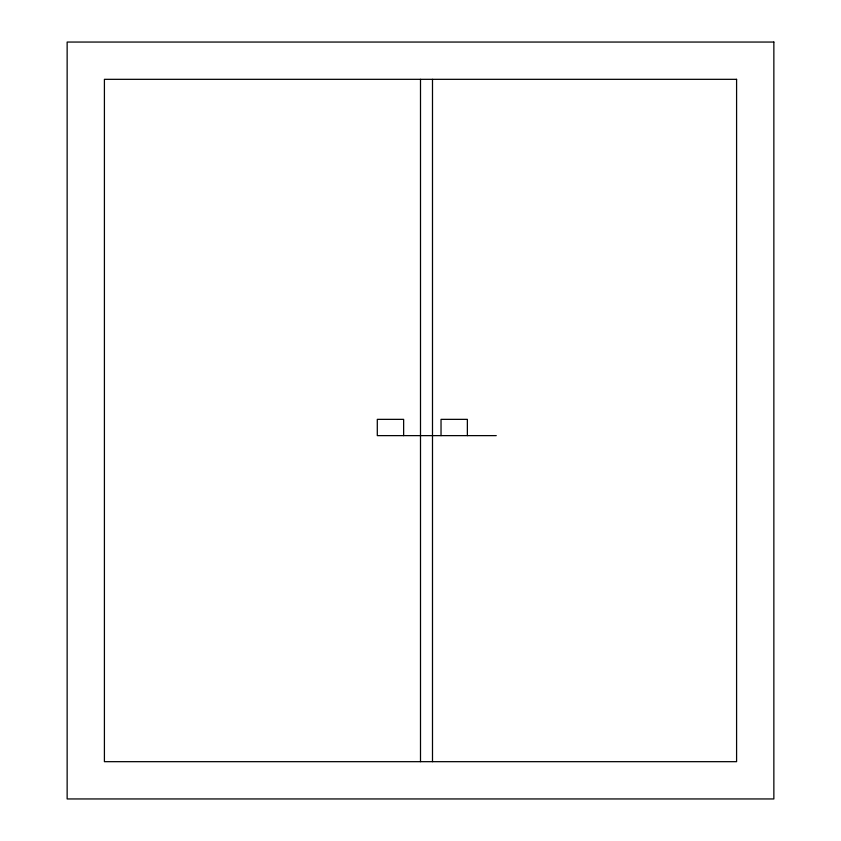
<?xml version="1.0" encoding="UTF-8"?>
<svg xmlns="http://www.w3.org/2000/svg" width="841" height="841" viewBox="0 0 841 841"><rect width="100%" height="100%" fill="white"/><g stroke="black" fill="none" stroke-linecap="round" stroke-linejoin="round"><path stroke-width="1.26" d="M496.264 435.627L377.294 435.627L377.294 419.354L403.638 419.354L403.638 435.627M467.365 435.627L467.365 419.354L441.031 419.354L441.031 435.627M432.495 79.327L432.495 761.673M420.5 79.327L420.5 761.673M773.857 42.05L67.143 42.05L67.143 798.95L773.857 798.95L773.857 42.05M736.59 79.327L104.41 79.327L104.41 761.673L736.59 761.673L736.59 79.327"/></g></svg>
